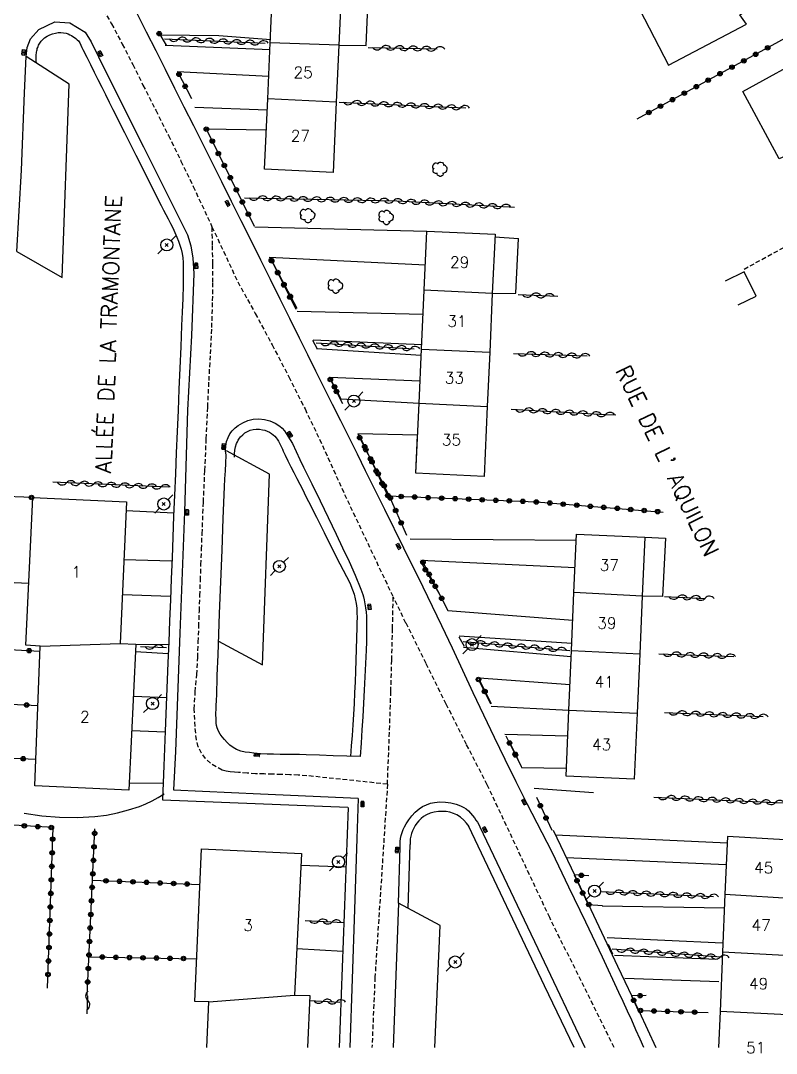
# Model space of a CAD drawing. Header units: millimetres. Extents: x 146997 to 148001, y 141998 to 143001.
# Drawn here: x 147557.4 to 147641.2, y 141999.4 to 142113.8 of the extents above; entities that cross this region are included whole.
import ezdxf
from ezdxf.enums import TextEntityAlignment as Align

# ---------------------------------------------------------------- set-up
doc = ezdxf.new("R2010")
doc.units = ezdxf.units.MM
doc.linetypes.add('DASHED', pattern=[0.75, 0.5, -0.25])
doc.layers.get('0').update_dxf_attribs({"linetype": 'CONTINUOUS'})
for name, color, linetype in [('W0001', 6, 'DASHED'), ('W0006', 2, 'CONTINUOUS'), ('W0008', 7, 'CONTINUOUS'), ('W0014', 7, 'CONTINUOUS'), ('W0017', 7, 'CONTINUOUS'), ('W0101', 7, 'CONTINUOUS'), ('W0104', 1, 'CONTINUOUS'), ('W0112', 1, 'DASHED'), ('W0300', 7, 'CONTINUOUS'), ('W0310', 3, 'CONTINUOUS'), ('W0323', 7, 'CONTINUOUS'), ('W0401', 7, 'CONTINUOUS'), ('W0473', 7, 'CONTINUOUS'), ('W0989', 7, 'CONTINUOUS'), ('W0991', 7, 'CONTINUOUS'), ('W1102', 7, 'CONTINUOUS')]:
    doc.layers.add(name, color=color, linetype=linetype)
doc.styles.get("Standard").update_dxf_attribs({"font": 'romans.shx', "width": 0.85})

# ---------------------------------------------------------------- blocks, each defined once
blk = doc.blocks.new('T401')
for p, q in [((-0.3, 0.3), (0, 0.3)), ((-0.3, -0.25), (-0.3, 0.3)), ((-0.3, 0.15), (0, 0.15)), ((-0.3, 0), (0, 0)), ((0, 0.3), (0, -0.25)), ((-0.3, -0.15), (0, -0.15)), ((-0.3, -0.25), (-0.3, -0.3)), ((-0.3, -0.3), (0, -0.3)), ((0, -0.3), (0, -0.25))]:
    blk.add_line(p, q)
blk = doc.blocks.new('T473')
for p, q in [((-0.166667, 0.166667), (0.166667, -0.166667)), ((-0.166667, -0.166667), (0.166667, 0.166667)), ((0.500001, 0.500001), (1.000002, 1.000002)), ((-1.000002, -1.000002), (-0.500001, -0.500001))]:
    blk.add_line(p, q)
blk.add_ellipse((0, 0), major_axis=(0.471405, 0.471405), ratio=1, start_param=5.4977871438, end_param=11.780972451)
blk = doc.blocks.new('T300')
for p, q in [((-0.8, 0.51), (-0.86, 0.34)), ((-0.86, 0.34), (-0.86, 0.17)), ((-0.86, 0.17), (-0.74, 0.06)), ((-0.69, 0.63), (-0.8, 0.51)), ((-0.8, -0.06), (-0.74, 0.06)), ((-0.74, 0.06), (-0.69, 0.11)), ((-0.57, 0.69), (-0.69, 0.63)), ((-0.46, 0.69), (-0.57, 0.69)), ((-0.29, 0.63), (-0.46, 0.69)), ((-0.29, 0.63), (-0.17, 0.74)), ((-0.23, 0.57), (-0.29, 0.63)), ((-0.17, 0.74), (-0.06, 0.8)), ((-0.06, 0.8), (0.06, 0.8)), ((0.06, 0.8), (0.23, 0.74)), ((0.23, 0.74), (0.34, 0.63)), ((0.34, 0.63), (0.4, 0.51)), ((0.46, 0.46), (0.34, 0.46)), ((0.4, 0.51), (0.4, 0.46)), ((0.57, 0.4), (0.46, 0.46)), ((0.57, 0.4), (0.69, 0.29)), ((0.69, 0.29), (0.74, 0.17)), ((0.74, 0.06), (0.69, -0.17)), ((0.74, 0.17), (0.74, 0.06)), ((-0.8, -0.17), (-0.8, -0.06)), ((-0.8, -0.23), (-0.8, -0.17)), ((-0.74, -0.34), (-0.8, -0.23)), ((-0.69, -0.4), (-0.74, -0.34)), ((-0.51, -0.46), (-0.69, -0.4)), ((-0.4, -0.46), (-0.51, -0.46)), ((-0.4, -0.46), (-0.34, -0.46)), ((-0.34, -0.46), (-0.34, -0.4)), ((-0.34, -0.51), (-0.34, -0.46)), ((-0.29, -0.63), (-0.34, -0.51)), ((-0.17, -0.74), (-0.29, -0.63)), ((-0.06, -0.8), (-0.17, -0.74)), ((0.06, -0.8), (-0.06, -0.8)), ((0.17, -0.74), (0.06, -0.8)), ((0.23, -0.69), (0.17, -0.74)), ((0.29, -0.46), (0.23, -0.46)), ((0.29, -0.63), (0.23, -0.69)), ((0.46, -0.4), (0.29, -0.46)), ((0.34, -0.51), (0.29, -0.63)), ((0.34, -0.51), (0.34, -0.46)), ((0.57, -0.34), (0.46, -0.4)), ((0.63, -0.29), (0.57, -0.34)), ((0.69, -0.17), (0.63, -0.29))]:
    blk.add_line(p, q)
blk = doc.blocks.new('t323o')
at = {"color": 0, "linetype": 'Continuous'}
for radius in [0.25, 0.15]:
    blk.add_circle((0, 0), radius, dxfattribs=at)
blk = doc.blocks.new('t310o')
at = {"color": 0, "linetype": 'Continuous'}
for centre, start, end in [((-0.5, 0.38), 216.8699, 323.1304), ((0.5, -0.37), 36.8699, 143.1303)]:
    blk.add_arc(centre, 0.625, start, end, dxfattribs=at)

msp = doc.modelspace()

# ---------------------------------------------------------------- linework, layer by layer
at = {"layer": 'W0001'}
for points in [[(147559.17, 142126.69), (147559.52, 142125.3), (147561.3, 142122.95), (147563.01, 142120.56), (147564.65, 142118.11), (147566.22, 142115.61), (147567.49, 142113.41), (147568.68, 142111.17), (147569.83, 142108.9), (147570.97, 142106.63), (147572.39, 142103.83), (147573.79, 142101.03), (147575.18, 142098.21), (147576.54, 142095.39), (147578.62, 142090.93)], [(147598.07, 142029.17), (147589.12, 142030.11), (147588.18, 142030.17), (147587.23, 142030.21), (147586.29, 142030.24), (147585.34, 142030.27), (147584.4, 142030.3), (147583.45, 142030.33), (147582.51, 142030.39), (147581.56, 142030.47), (147581.11, 142030.5), (147580.65, 142030.53), (147580.18, 142030.6), (147579.74, 142030.74), (147579.07, 142031.08), (147578.45, 142031.5), (147577.9, 142032.01), (147577.44, 142032.61), (147577.1, 142033.32), (147576.91, 142034.07), (147576.81, 142034.83), (147576.74, 142035.58), (147576.66, 142037.49), (147576.76, 142039.41), (147576.93, 142041.31), (147577.04, 142043.21), (147577.1, 142044.92), (147577.16, 142046.63), (147577.22, 142048.35), (147577.28, 142050.06), (147577.34, 142051.77), (147577.4, 142053.48), (147577.46, 142055.2), (147577.53, 142056.91), (147577.67, 142060.42), (147577.83, 142063.93), (147577.99, 142067.44), (147578.15, 142070.95), (147578.29, 142073.89), (147578.45, 142076.83), (147578.6, 142079.77), (147578.69, 142082.72), (147578.71, 142084.77), (147578.71, 142086.82), (147578.68, 142088.88), (147578.62, 142090.93)], [(147578.62, 142090.93), (147581.48, 142084.82), (147583.41, 142081.33), (147585.29, 142077.83), (147587.13, 142074.3), (147588.93, 142070.74), (147589.58, 142069.4), (147590.22, 142068.06), (147590.85, 142066.7), (147591.47, 142065.35), (147592.09, 142063.99), (147592.7, 142062.63), (147593.32, 142061.28), (147593.95, 142059.93), (147598.71, 142049.89)], [(147598.07, 142029.17), (147598.33, 142035.95), (147598.44, 142039.44), (147598.54, 142042.92), (147598.63, 142046.41), (147598.71, 142049.89)], [(147623.19, 142000), (147616.05, 142014.39), (147609.13, 142029.1), (147606.84, 142033.56), (147604.58, 142038.04), (147602.34, 142042.53), (147600.12, 142047.02), (147598.71, 142049.89)], [(147598.07, 142029.17), (147596.68, 142007.78), (147596.35, 142000)]]:
    msp.add_lwpolyline(points, dxfattribs=at)
at = {"layer": 'W0006'}
for points in [[(147556.99, 142088.2), (147562.02, 142085.32), (147562.79, 142106.74), (147558.02, 142109.78)], [(147579.35, 142045.03), (147584.23, 142042.39), (147585.01, 142063.53), (147580.23, 142066.09)], [(147599.3, 142015.99), (147598.71, 142000)]]:
    msp.add_lwpolyline(points, dxfattribs=at)
at = {"layer": 'W0008'}
for points in [[(147595.05, 142032.22), (147593.55, 142032.28), (147592.05, 142032.33), (147590.55, 142032.39), (147589.05, 142032.44), (147588.33, 142032.46), (147587.61, 142032.47), (147586.88, 142032.47), (147586.16, 142032.47), (147585.44, 142032.48), (147584.72, 142032.51), (147584, 142032.55), (147583.27, 142032.62), (147582.79, 142032.67), (147582.29, 142032.73), (147581.8, 142032.84), (147581.33, 142033.01), (147580.95, 142033.23), (147580.61, 142033.5), (147580.29, 142033.8), (147580, 142034.12), (147579.75, 142034.41), (147579.53, 142034.72), (147579.33, 142035.05), (147579.18, 142035.4), (147579.11, 142035.67), (147579.08, 142035.94), (147579.07, 142036.22), (147579.07, 142036.49), (147579.06, 142036.8), (147579.06, 142037.1), (147579.07, 142037.41), (147579.08, 142037.71), (147579.09, 142038.01), (147579.11, 142038.32), (147579.13, 142038.62), (147579.14, 142038.93), (147579.21, 142041.22), (147579.29, 142043.5), (147579.37, 142045.79), (147579.46, 142048.08), (147579.59, 142051.59), (147579.73, 142055.1), (147579.87, 142058.61), (147580.02, 142062.13), (147580.06, 142063), (147580.1, 142063.87), (147580.14, 142064.74), (147580.18, 142065.62)], [(147603.32, 142000), (147603.91, 142013.5), (147599.3, 142016)]]:
    msp.add_lwpolyline(points, dxfattribs=at)
at = {"layer": 'W0014'}
for points in [[(147604.11, 142046.71), (147602.01, 142051.01), (147599.9, 142055.31), (147597.78, 142059.61), (147595.65, 142063.9), (147594.74, 142065.74), (147593.82, 142067.58), (147592.9, 142069.41), (147591.98, 142071.25), (147591.06, 142073.08), (147590.14, 142074.92), (147589.23, 142076.75), (147588.31, 142078.59), (147587.23, 142080.75), (147586.16, 142082.91), (147585.09, 142085.08), (147584.02, 142087.24), (147582.95, 142089.41), (147581.87, 142091.57), (147580.8, 142093.73), (147579.72, 142095.89), (147578.68, 142097.97), (147577.64, 142100.04), (147576.6, 142102.12), (147575.55, 142104.19), (147574.51, 142106.26), (147573.46, 142108.33), (147572.42, 142110.41), (147571.37, 142112.48), (147569.59, 142116.03)], [(147556.99, 142088.2), (147557.51, 142097.19), (147557.83, 142105.75), (147558.02, 142109.78), (147558.14, 142110.79), (147558.51, 142111.75), (147559.43, 142112.78), (147561.19, 142113.63), (147562.86, 142113.52), (147564.56, 142112.49), (147565.21, 142111.42), (147566.85, 142108.1), (147571.02, 142099.78), (147574.15, 142093.5), (147575.9, 142090.02), (147576.29, 142088.83), (147576.51, 142087.43), (147576.59, 142085.75), (147576.33, 142078.89), (147575.91, 142070.6), (147575.58, 142059.34), (147575.05, 142045.92), (147574.58, 142032.78), (147574.37, 142028.55)], [(147559.15, 142109.05), (147559.13, 142109.29), (147559.12, 142109.54), (147559.12, 142109.78), (147559.14, 142110.02), (147559.16, 142110.15), (147559.18, 142110.28), (147559.2, 142110.4), (147559.23, 142110.53), (147559.26, 142110.66), (147559.3, 142110.78), (147559.34, 142110.91), (147559.39, 142111.03), (147559.53, 142111.26), (147559.68, 142111.49), (147559.87, 142111.69), (147560.07, 142111.87), (147560.35, 142112.05), (147560.65, 142112.2), (147560.96, 142112.31), (147561.29, 142112.39), (147561.58, 142112.43), (147561.88, 142112.44), (147562.17, 142112.41), (147562.47, 142112.36), (147562.67, 142112.29), (147562.86, 142112.2), (147563.04, 142112.1), (147563.21, 142111.99), (147563.37, 142111.89), (147563.53, 142111.78), (147563.68, 142111.65), (147563.81, 142111.52), (147563.96, 142111.29), (147564.09, 142111.05), (147564.2, 142110.8), (147564.31, 142110.56), (147564.73, 142109.73), (147565.15, 142108.9), (147565.57, 142108.07), (147565.98, 142107.24), (147566.4, 142106.4), (147566.81, 142105.57), (147567.23, 142104.74), (147567.64, 142103.91), (147568.91, 142101.37), (147570.18, 142098.84), (147571.46, 142096.3), (147572.73, 142093.77), (147572.98, 142093.27), (147573.24, 142092.78), (147573.5, 142092.29), (147573.77, 142091.79), (147574.02, 142091.3), (147574.27, 142090.8), (147574.51, 142090.29), (147574.73, 142089.78), (147574.9, 142089.34), (147575.06, 142088.9), (147575.2, 142088.45), (147575.31, 142087.98), (147575.38, 142087.48), (147575.41, 142086.97), (147575.42, 142086.46), (147575.43, 142085.95), (147575.42, 142084.45), (147575.37, 142082.96), (147575.3, 142081.46), (147575.24, 142079.97), (147575.15, 142077.62), (147575.05, 142075.27), (147574.96, 142072.92), (147574.86, 142070.58), (147574.76, 142068.23), (147574.66, 142065.88), (147574.56, 142063.54), (147574.46, 142061.19), (147574.37, 142058.87), (147574.28, 142056.55), (147574.19, 142054.23), (147574.1, 142051.91), (147574.01, 142049.59), (147573.92, 142047.27), (147573.83, 142044.95), (147573.74, 142042.63), (147573.59, 142038.83), (147573.44, 142035.03), (147573.29, 142031.22), (147573.14, 142027.42)], [(147580.18, 142065.62), (147580.12, 142066.12), (147580.14, 142066.62), (147580.23, 142067.12), (147580.4, 142067.59), (147580.6, 142067.98), (147580.87, 142068.33), (147581.18, 142068.64), (147581.52, 142068.9), (147582.05, 142069.21), (147582.61, 142069.45), (147583.2, 142069.6), (147583.81, 142069.65), (147584.44, 142069.58), (147585.04, 142069.41), (147585.61, 142069.16), (147586.14, 142068.83), (147586.41, 142068.6), (147586.65, 142068.32), (147586.85, 142068.03), (147587.04, 142067.73), (147587.53, 142066.9), (147587.96, 142066.03), (147588.37, 142065.15), (147588.78, 142064.29), (147589.69, 142062.43), (147590.6, 142060.58), (147591.5, 142058.72), (147592.39, 142056.86), (147593.1, 142055.35), (147593.81, 142053.84), (147594.49, 142052.32), (147595.12, 142050.78), (147595.22, 142050.49), (147595.32, 142050.2), (147595.4, 142049.91), (147595.48, 142049.61), (147595.57, 142049.16), (147595.64, 142048.7), (147595.69, 142048.24), (147595.73, 142047.78), (147595.76, 142046.84), (147595.76, 142045.9), (147595.73, 142044.95), (147595.7, 142044.01), (147595.64, 142042.54), (147595.57, 142041.07), (147595.49, 142039.6), (147595.41, 142038.13), (147595.32, 142036.65), (147595.23, 142035.18), (147595.14, 142033.7), (147595.05, 142032.23)], [(147581.11, 142065.39), (147581.12, 142065.78), (147581.16, 142066.16), (147581.23, 142066.53), (147581.35, 142066.9), (147581.43, 142067.1), (147581.53, 142067.3), (147581.65, 142067.49), (147581.79, 142067.66), (147582.02, 142067.88), (147582.27, 142068.08), (147582.54, 142068.26), (147582.84, 142068.38), (147583.18, 142068.47), (147583.53, 142068.5), (147583.88, 142068.49), (147584.23, 142068.44), (147584.49, 142068.38), (147584.75, 142068.28), (147585, 142068.16), (147585.23, 142068.01), (147585.41, 142067.88), (147585.58, 142067.73), (147585.73, 142067.56), (147585.86, 142067.38), (147586, 142067.18), (147586.12, 142066.96), (147586.23, 142066.74), (147586.33, 142066.52), (147586.42, 142066.3), (147586.52, 142066.07), (147586.61, 142065.85), (147586.72, 142065.63), (147587.04, 142064.99), (147587.36, 142064.34), (147587.69, 142063.7), (147588.02, 142063.05), (147588.34, 142062.41), (147588.67, 142061.77), (147589, 142061.12), (147589.32, 142060.48), (147590.19, 142058.76), (147591.06, 142057.04), (147591.92, 142055.32), (147592.78, 142053.6), (147593.15, 142052.89), (147593.54, 142052.18), (147593.91, 142051.46), (147594.21, 142050.71), (147594.37, 142050.21), (147594.49, 142049.71), (147594.59, 142049.19), (147594.66, 142048.68), (147594.69, 142048.15), (147594.7, 142047.62), (147594.68, 142047.09), (147594.67, 142046.57), (147594.65, 142045.35), (147594.61, 142044.14), (147594.57, 142042.92), (147594.52, 142041.71), (147594.47, 142040.5), (147594.42, 142039.3), (147594.37, 142038.1), (147594.3, 142036.9), (147594.23, 142035.73), (147594.15, 142034.57), (147594.06, 142033.41), (147593.97, 142032.25)], [(147613.55, 142026.99), (147612.34, 142029.44), (147611.13, 142031.89), (147609.94, 142034.35), (147608.76, 142036.82), (147607.58, 142039.28), (147606.42, 142041.76), (147605.26, 142044.23), (147604.11, 142046.71)], [(147574.37, 142028.54), (147583.98, 142028.11), (147594.83, 142027.61)], [(147573.13, 142027.42), (147593.69, 142026.62)], [(147594.83, 142027.6), (147594.68, 142023.17), (147594.42, 142015.28), (147594.14, 142007.59), (147593.9, 142000)], [(147593.7, 142026.6), (147592.72, 142000)], [(147599.47, 142022.19), (147599.46, 142022.51), (147599.48, 142022.83), (147599.52, 142023.15), (147599.59, 142023.47), (147599.69, 142023.81), (147599.81, 142024.14), (147599.96, 142024.45), (147600.13, 142024.76), (147600.44, 142025.22), (147600.77, 142025.66), (147601.14, 142026.07), (147601.57, 142026.43), (147601.96, 142026.69), (147602.38, 142026.9), (147602.83, 142027.05), (147603.29, 142027.16), (147603.89, 142027.21), (147604.49, 142027.18), (147605.09, 142027.09), (147605.67, 142026.96), (147605.97, 142026.86), (147606.25, 142026.75), (147606.53, 142026.6), (147606.79, 142026.43), (147607.05, 142026.21), (147607.28, 142025.96), (147607.5, 142025.7), (147607.7, 142025.44), (147607.87, 142025.2), (147608.03, 142024.96), (147608.19, 142024.7), (147608.32, 142024.45)], [(147616.33, 142021.63), (147613.55, 142026.99)], [(147607.11, 142024.47), (147606.84, 142024.85), (147606.52, 142025.2), (147606.15, 142025.51), (147605.75, 142025.76), (147605.38, 142025.93), (147604.98, 142026.06), (147604.58, 142026.13), (147604.17, 142026.16), (147603.71, 142026.14), (147603.25, 142026.08), (147602.8, 142025.95), (147602.38, 142025.77), (147602.07, 142025.59), (147601.79, 142025.37), (147601.54, 142025.11), (147601.31, 142024.84), (147601.13, 142024.58), (147600.98, 142024.31), (147600.85, 142024.02), (147600.74, 142023.72), (147600.66, 142023.42), (147600.6, 142023.11), (147600.57, 142022.8), (147600.57, 142022.49)], [(147618.75, 142000), (147615.46, 142006.83), (147607.1, 142024.48)], [(147608.32, 142024.45), (147615.11, 142010.18), (147619.94, 142000)], [(147616.44, 142024.09), (147618.82, 142019.06), (147621.2, 142014.03), (147623.58, 142009), (147625.96, 142003.97), (147627.83, 142000)], [(147599.3, 142015.99), (147599.49, 142022.21)], [(147600.55, 142022.49), (147600.31, 142015.45)], [(147626.49, 142000), (147626.07, 142000.93), (147625.6, 142001.97), (147625.14, 142003.01), (147624.67, 142004.04), (147624.2, 142005.08), (147623.73, 142006.11), (147621.9, 142010), (147620.04, 142013.88), (147618.18, 142017.75), (147616.33, 142021.63)]]:
    msp.add_lwpolyline(points, dxfattribs=at)
at = {"layer": 'W0017'}
for points in [[(147572.88, 142112.19), (147579.39, 142112.12), (147585.13, 142111.69)], [(147573.42, 142111.06), (147585.05, 142110.58)], [(147574.76, 142108.11), (147584.91, 142107.61)], [(147576.73, 142104.17), (147584.74, 142103.87)], [(147577.98, 142101.77), (147584.64, 142101.65)], [(147583.37, 142090.9), (147602.44, 142090.43)], [(147584.96, 142087.54), (147602.27, 142086.69)], [(147588.05, 142081.59), (147602.02, 142081.26)], [(147589.83, 142078.4), (147601.87, 142077.87)], [(147601.81, 142076.68), (147590.2, 142077.42)], [(147591.66, 142074.28), (147601.68, 142073.84)], [(147592.89, 142071.86), (147601.57, 142071.38)], [(147601.22, 142063.61), (147601.41, 142067.83), (147594.8, 142067.98)], [(147574.39, 142059.2), (147569.09, 142059.45)], [(147600.58, 142056.37), (147618.99, 142056.19)], [(147568.86, 142054.05), (147574.18, 142053.91)], [(147618.86, 142053.13), (147601.78, 142053.96)], [(147574.03, 142049.96), (147568.69, 142050.13)], [(147604.76, 142048.43), (147618.61, 142047.34)], [(147570.18, 142044.7), (147573.82, 142044.63)], [(147606.03, 142045.59), (147618.49, 142044.79)], [(147573.78, 142043.6), (147570.14, 142043.84)], [(147606.51, 142044.34), (147618.43, 142043.32)], [(147608.24, 142040.96), (147618.3, 142040.22)], [(147569.91, 142038.93), (147573.59, 142038.76)], [(147609.55, 142037.81), (147618.17, 142037.38)], [(147573.44, 142034.94), (147569.73, 142035.07)], [(147611.09, 142034.73), (147618.05, 142034.51)], [(147612.91, 142031.02), (147617.89, 142030.94)], [(147569.45, 142029.32), (147573.21, 142029.28)], [(147614.34, 142028.74), (147620.91, 142028.26)], [(147635.71, 142022.65), (147616.71, 142023.53)], [(147617.88, 142021.04), (147635.61, 142020.29)], [(147593.45, 142019.98), (147588.47, 142020.18)], [(147621.88, 142015.7), (147635.41, 142015.47)], [(147622.41, 142012.2), (147635.19, 142011.59)], [(147588.04, 142010.97), (147593.11, 142010.69)], [(147623.23, 142010.22), (147634.65, 142009.79)], [(147624.36, 142007.67), (147634.81, 142007.3)]]:
    msp.add_lwpolyline(points, dxfattribs=at)
at = {"layer": 'W0101'}
for points in [[(147638.45, 142122.91), (147625.47, 142116.07), (147629.22, 142108.82), (147637.88, 142113.37), (147637.14, 142114.39), (147641.72, 142116.91)], [(147645.27, 142110.19), (147651.31, 142099.04), (147645.32, 142095.75), (147643.3, 142099.26), (147641.48, 142098.46), (147637.44, 142105.9)]]:
    msp.add_lwpolyline(points, close=True, dxfattribs=at)
for points in [[(147585.08, 142111.32), (147585.37, 142117.8)], [(147592.96, 142117.53), (147592.67, 142111.04)], [(147584.8, 142105.08), (147585.08, 142111.32)], [(147592.67, 142111.04), (147592.38, 142104.73)], [(147584.45, 142097.29), (147584.8, 142105.08)], [(147592.38, 142104.73), (147592.04, 142096.95), (147584.45, 142097.29)], [(147602.14, 142083.9), (147602.44, 142090.43), (147609.99, 142090.09), (147609.69, 142083.54)], [(147601.84, 142077.35), (147602.14, 142083.9)], [(147609.69, 142083.54), (147609.4, 142077.02)], [(147601.57, 142071.38), (147601.84, 142077.35)], [(147609.4, 142077.02), (147609.13, 142071.01)], [(147601.22, 142063.61), (147601.57, 142071.38)], [(147609.13, 142071.01), (147608.78, 142063.27), (147601.22, 142063.61)], [(147559.58, 142044.46), (147558, 142044.59), (147558.75, 142060.93), (147569.14, 142060.46)], [(147569.14, 142060.46), (147568.46, 142044.76)], [(147618.74, 142050.4), (147619.02, 142056.88), (147626.59, 142056.55), (147626.31, 142050.01)], [(147618.46, 142043.98), (147618.74, 142050.4)], [(147626.31, 142050.01), (147626.03, 142043.63)], [(147568.46, 142044.76), (147570.18, 142044.7), (147569.41, 142028.49), (147558.97, 142028.97), (147559.58, 142044.46)], [(147618.17, 142037.38), (147618.46, 142043.98)], [(147626.03, 142043.63), (147625.75, 142037.05)], [(147617.86, 142030.07), (147618.17, 142037.38)], [(147625.75, 142037.05), (147625.43, 142029.74), (147617.86, 142030.07)], [(147635.74, 142023.38), (147635.47, 142016.97)], [(147644.09, 142022.87), (147644.02, 142022.87), (147644.07, 142022.9), (147635.74, 142023.38)], [(147578.28, 142005.06), (147576.73, 142005.1), (147577.44, 142022.01), (147588.53, 142021.51), (147587.78, 142005.8)], [(147635.47, 142016.97), (147635.21, 142010.57)], [(147635.21, 142010.57), (147634.93, 142003.97)], [(147587.78, 142005.8), (147589.47, 142005.77), (147589.22, 142000)], [(147578.06, 142000), (147578.28, 142005.06)], [(147634.93, 142003.97), (147634.77, 142000)]]:
    msp.add_lwpolyline(points, dxfattribs=at)
at = {"layer": 'W0104'}
for points in [[(147592.67, 142111.04), (147595.69, 142110.99), (147595.9, 142115.34), (147592.86, 142115.32)], [(147609.69, 142083.54), (147612.29, 142083.56), (147612.58, 142089.63)], [(147609.98, 142089.81), (147612.58, 142089.63)], [(147637.59, 142085.92), (147635.5, 142084.88)], [(147636.93, 142082.26), (147638.92, 142083.25), (147637.59, 142085.92)], [(147626.59, 142056.55), (147628.9, 142056.43), (147628.56, 142049.96), (147626.31, 142050.01)]]:
    msp.add_lwpolyline(points, dxfattribs=at)
at = {"layer": 'W0112'}
msp.add_lwpolyline([(147637.6, 142086.23), (147648.44, 142092.17), (147658.89, 142098), (147654.27, 142107.12), (147651.7, 142105.66)], dxfattribs=at)
at = {"layer": 'W0300'}
msp.add_lwpolyline([(147557.8, 142025.96), (147559.75, 142025.67), (147561.72, 142025.52), (147563.69, 142025.49), (147565.65, 142025.6), (147566.91, 142025.75), (147568.15, 142025.99), (147569.38, 142026.32), (147570.58, 142026.71), (147571.3, 142027), (147571.99, 142027.32), (147572.67, 142027.7), (147573.32, 142028.11)], dxfattribs=at)
at = {"layer": 'W0310'}
for points in [[(147573.37, 142111.76), (147584.53, 142111.26)], [(147595.92, 142110.79), (147603.57, 142110.63)], [(147592.7, 142104.73), (147603.1, 142104.26), (147606.76, 142104.1)], [(147582.24, 142094.14), (147599.09, 142093.78), (147611.55, 142093.13), (147612.13, 142093.11)], [(147612.55, 142083.41), (147616.96, 142083.22)], [(147590.18, 142078.06), (147601.03, 142077.42)], [(147612.02, 142076.89), (147620.19, 142076.61)], [(147611.77, 142070.7), (147622.22, 142070.12), (147623.38, 142070.08)], [(147573.84, 142062.09), (147560.99, 142062.62)], [(147628.77, 142049.95), (147633.3, 142049.76)], [(147606.45, 142044.96), (147618.27, 142043.99)], [(147570.7, 142044.42), (147573.59, 142044.32)], [(147628.13, 142043.63), (147636.46, 142043.3)], [(147628.76, 142037.13), (147639.7, 142036.66)], [(147627.58, 142027.75), (147644.43, 142026.98)], [(147621.77, 142017.27), (147634.2, 142016.72)], [(147588.94, 142014.08), (147593.21, 142013.84)], [(147635.09, 142010.01), (147622.99, 142010.89)], [(147564.8, 142003.73), (147564.86, 142005.74)], [(147589.43, 142005.19), (147592.8, 142005.03)]]:
    msp.add_lwpolyline(points, dxfattribs=at)
at = {"layer": 'W0323'}
for points in [[(147649.07, 142115.57), (147625.71, 142102.86)], [(147572.6, 142112.61), (147573.54, 142111.03)], [(147574.78, 142108.14), (147576.34, 142105.15)], [(147577.98, 142101.77), (147583.31, 142090.98)], [(147585.05, 142087.47), (147588.01, 142081.89)], [(147585.09, 142087.45), (147587.91, 142081.79)], [(147589.76, 142078.37), (147590.29, 142077.39)], [(147591.65, 142074.18), (147593.08, 142071.33)], [(147591.69, 142074.18), (147592.89, 142071.86)], [(147594.8, 142067.93), (147598.23, 142061.2), (147600.18, 142056.75)], [(147594.89, 142067.92), (147598.12, 142061.1), (147614.58, 142060.44), (147628.63, 142059.32)], [(147558.75, 142060.93), (147554.77, 142061.09), (147550.09, 142051.8), (147558.32, 142051.45)], [(147601.69, 142053.92), (147603.75, 142050.33)], [(147601.92, 142053.91), (147604.76, 142048.43)], [(147541.89, 142044.88), (147559.55, 142043.9)], [(147605.99, 142045.51), (147606.56, 142044.46)], [(147608.15, 142040.78), (147609.5, 142038.09)], [(147608.29, 142040.57), (147609.58, 142038.11)], [(147541.59, 142038.75), (147551.07, 142038.31), (147559.32, 142037.89)], [(147611.2, 142034.52), (147612.93, 142031.05)], [(147611.73, 142033.53), (147612.88, 142031.14)], [(147541.21, 142032.72), (147559.08, 142031.93)], [(147614.57, 142027.74), (147616.27, 142024.07)], [(147560.39, 142006.58), (147561.01, 142024.37), (147556.62, 142024.62)], [(147564.77, 142005.75), (147565.64, 142024.24)], [(147565.37, 142018.52), (147577.27, 142018.06)], [(147620.4, 142019.03), (147618.77, 142019.13), (147620.3, 142015.85), (147621.89, 142015.73)], [(147622.52, 142011.45), (147623.01, 142010.39)], [(147564.97, 142010.04), (147576.93, 142009.83)], [(147626.75, 142005.75), (147625.12, 142005.73), (147625.85, 142004.1), (147633.61, 142003.86)]]:
    msp.add_lwpolyline(points, dxfattribs=at)
at = {"layer": 'W1102'}
for points in [[(147592.67, 142111.04), (147585.08, 142111.32)], [(147592.38, 142104.73), (147584.8, 142105.08)], [(147609.69, 142083.54), (147602.14, 142083.9)], [(147601.84, 142077.35), (147609.4, 142077.02)], [(147601.57, 142071.38), (147609.13, 142071.01)], [(147626.31, 142050.01), (147618.74, 142050.4)], [(147559.58, 142044.46), (147568.46, 142044.76)], [(147618.46, 142043.98), (147626.03, 142043.63)], [(147618.17, 142037.38), (147625.75, 142037.05)], [(147635.47, 142016.98), (147643.78, 142016.46), (147643.78, 142016.46)], [(147643.48, 142010.14), (147643.47, 142010.13), (147635.21, 142010.57)], [(147578.28, 142005.06), (147587.78, 142005.8)], [(147643.18, 142003.57), (147634.93, 142003.97)]]:
    msp.add_lwpolyline(points, dxfattribs=at)

# ---------------------------------------------------------------- block references
at = {"layer": 'W0300'}
for p in [(147603.92, 142097.29), (147589.27, 142092.15), (147597.96, 142091.95), (147592.34, 142084.34)]:
    msp.add_blockref('T300', p, dxfattribs=at)
at = {"layer": 'W0310'}
for p, rotation in [((147574.87, 142111.69), 357.4342411113104), ((147576.37, 142111.62), 357.4342411113104), ((147577.87, 142111.56), 357.4342411113104), ((147579.37, 142111.49), 357.4342411113104), ((147580.87, 142111.42), 357.4342411113104), ((147582.36, 142111.36), 357.4342411113104), ((147583.86, 142111.29), 357.4342411113104), ((147597.42, 142110.76), 358.8230628187717), ((147598.92, 142110.73), 358.8230628187717), ((147600.42, 142110.69), 358.8230628187717), ((147601.91, 142110.66), 358.8230628187717), ((147603.41, 142110.63), 358.8230628187717), ((147594.2, 142104.67), 357.4126805554991), ((147595.69, 142104.6), 357.4126805554991), ((147597.19, 142104.53), 357.4126805554991), ((147598.69, 142104.46), 357.4126805554991), ((147600.19, 142104.4), 357.4126805554991), ((147601.69, 142104.33), 357.4126805554991), ((147603.19, 142104.26), 357.4180595341425), ((147604.68, 142104.19), 357.4180595341425), ((147606.18, 142104.12), 357.4180595341425), ((147583.74, 142094.1), 358.7864031426633), ((147585.24, 142094.07), 358.7864031426633), ((147586.74, 142094.04), 358.7864031426633), ((147588.24, 142094.01), 358.7864031426633), ((147589.74, 142093.98), 358.7864031426633), ((147591.24, 142093.94), 358.7864031426633), ((147592.74, 142093.91), 358.7864031426633), ((147594.24, 142093.88), 358.7864031426633), ((147595.73, 142093.85), 358.7864031426633), ((147597.23, 142093.82), 358.7864031426633), ((147598.73, 142093.79), 358.7864031426633), ((147600.23, 142093.72), 357.0041100599966), ((147601.73, 142093.64), 357.0041100599966), ((147603.23, 142093.56), 357.0041100599966), ((147604.73, 142093.48), 357.0041100599966), ((147606.22, 142093.4), 357.0041100599966), ((147607.72, 142093.33), 357.0041100599966), ((147609.22, 142093.25), 357.0041100599966), ((147610.72, 142093.17), 357.0041100599966), ((147614.05, 142083.35), 357.5306980733188), ((147615.55, 142083.28), 357.5306980733188), ((147591.68, 142077.97), 356.6143505776225), ((147593.17, 142077.89), 356.6143505776225), ((147594.67, 142077.8), 356.6143505776225), ((147596.17, 142077.71), 356.6143505776225), ((147597.67, 142077.62), 356.6143505776225), ((147599.16, 142077.53), 356.6143505776225), ((147600.66, 142077.44), 356.6143505776225), ((147613.52, 142076.84), 357.9828125993224), ((147615.02, 142076.79), 357.9828125993224), ((147616.52, 142076.74), 357.9828125993224), ((147618.02, 142076.68), 357.9828125993224), ((147619.51, 142076.63), 357.9828125993224), ((147613.26, 142070.62), 356.8289754127887), ((147614.76, 142070.54), 356.8289754127887), ((147616.26, 142070.45), 356.8289754127887), ((147617.76, 142070.37), 356.8289754127887), ((147619.25, 142070.29), 356.8289754127887), ((147620.75, 142070.2), 356.8289754127887), ((147622.25, 142070.12), 357.7634475431496), ((147562.49, 142062.56), 177.6203617063588), ((147563.99, 142062.5), 177.6203617063588), ((147565.49, 142062.43), 177.6203617063588), ((147566.99, 142062.37), 177.6203617063588), ((147568.49, 142062.31), 177.6203617063588), ((147569.98, 142062.25), 177.6203617063588), ((147571.48, 142062.19), 177.6203617063588), ((147572.98, 142062.12), 177.6203617063588), ((147630.27, 142049.89), 357.6507739020779), ((147631.77, 142049.83), 357.6507739020779), ((147633.27, 142049.77), 357.6507739020779), ((147572.2, 142044.37), 358.037361220254), ((147607.94, 142044.83), 355.328228537631), ((147609.44, 142044.71), 355.328228537631), ((147610.93, 142044.59), 355.328228537631), ((147612.43, 142044.47), 355.328228537631), ((147613.92, 142044.35), 355.328228537631), ((147615.42, 142044.22), 355.328228537631), ((147616.91, 142044.1), 355.328228537631), ((147629.63, 142043.57), 357.725880856437), ((147631.13, 142043.51), 357.725880856437), ((147632.63, 142043.46), 357.725880856437), ((147634.13, 142043.4), 357.725880856437), ((147635.63, 142043.34), 357.725880856437), ((147630.25, 142037.06), 357.5459683254382), ((147631.75, 142037), 357.5459683254382), ((147633.25, 142036.94), 357.5459683254382), ((147634.75, 142036.87), 357.5459683254382), ((147636.25, 142036.81), 357.5459683254382), ((147637.75, 142036.74), 357.5459683254382), ((147639.25, 142036.68), 357.5459683254382), ((147629.07, 142027.68), 357.4062498213262), ((147630.57, 142027.61), 357.4062498213262), ((147632.07, 142027.54), 357.4062498213262), ((147633.57, 142027.47), 357.4062498213262), ((147635.07, 142027.41), 357.4062498213262), ((147636.57, 142027.34), 357.4062498213262), ((147638.07, 142027.27), 357.4062498213262), ((147639.56, 142027.2), 357.4062498213262), ((147641.06, 142027.14), 357.4062498213262), ((147623.27, 142017.2), 357.4844390091889), ((147624.77, 142017.14), 357.4844390091889), ((147626.27, 142017.07), 357.4844390091889), ((147627.77, 142017), 357.4844390091889), ((147629.27, 142016.94), 357.4844390091889), ((147630.76, 142016.87), 357.4844390091889), ((147632.26, 142016.81), 357.4844390091889), ((147633.76, 142016.74), 357.4844390091889), ((147590.44, 142013.99), 356.8647406837213), ((147591.93, 142013.91), 356.8647406837213), ((147624.48, 142010.78), 175.8417275176364), ((147625.98, 142010.67), 175.8417275176364), ((147627.48, 142010.56), 175.8417275176364), ((147628.97, 142010.45), 175.8417275176364), ((147630.47, 142010.34), 175.8417275176364), ((147631.96, 142010.23), 175.8417275176364), ((147633.46, 142010.13), 175.8417275176364), ((147634.96, 142010.02), 175.8417275176364), ((147564.85, 142005.23), 88.10167397683051), ((147590.93, 142005.12), 357.2106111093353), ((147592.43, 142005.05), 357.2106111093353)]:
    msp.add_blockref('t310o', p, dxfattribs=dict(at, rotation=rotation))
at = {"layer": 'W0323'}
for p, rotation in [((147572.77, 142112.32), 300.6754648818581), ((147640.2, 142110.75), 208.5490121062938), ((147638.88, 142110.03), 208.5490121062938), ((147636.25, 142108.6), 208.5490121062938), ((147637.57, 142109.31), 208.5490121062938), ((147574.96, 142107.81), 297.5148278902616), ((147633.61, 142107.16), 208.5490121062938), ((147634.93, 142107.88), 208.5490121062938), ((147575.65, 142106.48), 297.5148278902616), ((147632.3, 142106.45), 208.5490121062938), ((147629.66, 142105.01), 208.5490121062938), ((147630.98, 142105.73), 208.5490121062938), ((147628.34, 142104.29), 208.5490121062938), ((147627.03, 142103.58), 208.5490121062938), ((147577.99, 142101.74), 296.3243319254551), ((147578.66, 142100.4), 296.3243319254551), ((147579.32, 142099.05), 296.3243319254551), ((147579.99, 142097.71), 296.3243319254551), ((147580.65, 142096.36), 296.3243319254551), ((147581.32, 142095.02), 296.3243319254551), ((147581.98, 142093.67), 296.3243319254551), ((147582.65, 142092.33), 296.3243319254551), ((147585.2, 142087.18), 297.9557082004471), ((147585.24, 142087.16), 296.4678917486509), ((147585.9, 142085.86), 297.9557082004471), ((147585.91, 142085.82), 296.4678917486509), ((147586.58, 142084.47), 296.4678917486509), ((147586.6, 142084.53), 297.9557082004471), ((147587.25, 142083.13), 296.4678917486509), ((147587.3, 142083.21), 297.9557082004471), ((147591.73, 142074.01), 296.7978616658819), ((147592.2, 142073.19), 297.3579201155553), ((147592.41, 142072.67), 296.7978616658819), ((147594.98, 142067.56), 297.0534712810661), ((147595.54, 142066.57), 295.3461759419572), ((147595.67, 142066.23), 297.0534712810661), ((147596.18, 142065.21), 295.3461759419572), ((147596.35, 142064.89), 297.0534712810661), ((147596.82, 142063.86), 295.3461759419572), ((147597.03, 142063.56), 297.0534712810661), ((147597.46, 142062.5), 295.3461759419572), ((147597.71, 142062.22), 297.0534712810661), ((147558.62, 142060.93), 177.614055969646), ((147598.1, 142061.15), 295.3461759419572), ((147598.38, 142060.88), 293.6165518794733), ((147599.58, 142061.04), 357.6888061806503), ((147601.08, 142060.98), 357.6888061806503), ((147602.57, 142060.92), 357.6888061806503), ((147604.07, 142060.86), 357.6888061806503), ((147605.57, 142060.8), 357.6888061806503), ((147607.07, 142060.74), 357.6888061806503), ((147608.57, 142060.68), 357.6888061806503), ((147610.07, 142060.62), 357.6888061806503), ((147611.57, 142060.56), 357.6888061806503), ((147613.07, 142060.5), 357.6888061806503), ((147614.56, 142060.44), 357.6888061806503), ((147616.06, 142060.32), 355.4553974993283), ((147598.98, 142059.5), 293.6165518794733), ((147617.55, 142060.2), 355.4553974993283), ((147619.05, 142060.08), 355.4553974993283), ((147620.55, 142059.96), 355.4553974993283), ((147622.04, 142059.85), 355.4553974993283), ((147623.54, 142059.73), 355.4553974993283), ((147625.03, 142059.61), 355.4553974993283), ((147626.53, 142059.49), 355.4553974993283), ((147628.02, 142059.37), 355.4553974993283), ((147599.58, 142058.13), 293.6165518794733), ((147602, 142053.75), 297.3910959627077), ((147602.26, 142052.94), 299.7551841313703), ((147602.69, 142052.42), 297.3910959627077), ((147603, 142051.63), 299.7551841313703), ((147603.38, 142051.09), 297.3910959627077), ((147604.07, 142049.76), 297.3910959627077), ((147558.36, 142043.96), 356.834361474582), ((147608.15, 142040.77), 296.7269995418982), ((147608.83, 142039.43), 296.7269995418982), ((147608.88, 142039.44), 297.7921688279289), ((147558.07, 142037.95), 357.0707228177263), ((147611.59, 142033.74), 296.5782666719191), ((147557.7, 142031.99), 357.4783066698485), ((147612.23, 142032.49), 295.7940863797382), ((147612.26, 142032.4), 296.5782666719191), ((147615.01, 142026.79), 294.7810885363821), ((147615.64, 142025.43), 294.7810885363821), ((147557.82, 142024.55), 176.7998935722585), ((147559.31, 142024.47), 176.7998935722585), ((147560.81, 142024.38), 176.7998935722585), ((147565.62, 142023.73), 87.2972417086734), ((147560.96, 142023.07), 88.03037076434464), ((147560.91, 142021.57), 88.03037076434464), ((147565.55, 142022.23), 87.2972417086734), ((147565.48, 142020.73), 87.2972417086734), ((147560.86, 142020.07), 88.03037076434464), ((147565.41, 142019.23), 87.2972417086734), ((147619.56, 142019.08), 176.6603603036927), ((147560.81, 142018.57), 88.03037076434464), ((147566.87, 142018.46), 357.7528436196143), ((147568.37, 142018.41), 357.7528436196143), ((147569.87, 142018.35), 357.7528436196143), ((147571.37, 142018.29), 357.7528436196143), ((147572.87, 142018.23), 357.7528436196143), ((147574.37, 142018.17), 357.7528436196143), ((147575.86, 142018.11), 357.7528436196143), ((147619.07, 142018.48), 294.9786299739102), ((147560.75, 142017.07), 88.03037076434464), ((147565.33, 142017.74), 87.2972417086734), ((147619.7, 142017.12), 294.9786299739102), ((147565.26, 142016.24), 87.2972417086734), ((147620.39, 142015.84), 355.6372098312787), ((147560.7, 142015.57), 88.03037076434464), ((147565.19, 142014.74), 87.2972417086734), ((147560.65, 142014.07), 88.03037076434464), ((147560.6, 142012.58), 88.03037076434464), ((147565.12, 142013.24), 87.2972417086734), ((147560.55, 142011.08), 88.03037076434464), ((147565.05, 142011.74), 87.2972417086734), ((147564.98, 142010.24), 87.2972417086734), ((147566.47, 142010.02), 358.9505334652145), ((147567.97, 142009.99), 358.9505334652145), ((147569.47, 142009.96), 358.9505334652145), ((147570.97, 142009.93), 358.9505334652145), ((147572.47, 142009.91), 358.9505334652145), ((147560.5, 142009.58), 88.03037076434464), ((147564.91, 142008.75), 87.2972417086734), ((147573.97, 142009.88), 358.9505334652145), ((147575.47, 142009.85), 358.9505334652145), ((147560.45, 142008.08), 88.03037076434464), ((147564.84, 142007.25), 87.2972417086734), ((147626.07, 142005.74), 180.4215431939801), ((147625.35, 142005.23), 293.9332729995789), ((147626.11, 142004.09), 358.2727898343593), ((147627.61, 142004.04), 358.2727898343593), ((147629.11, 142004), 358.2727898343593), ((147630.61, 142003.95), 358.2727898343593), ((147632.11, 142003.91), 358.2727898343593)]:
    msp.add_blockref('t323o', p, dxfattribs=dict(at, rotation=rotation))
at = {"layer": 'W0401'}
for p, rotation in [((147557.89, 142110.24), 352.8400902779941), ((147566.11, 142110.03), 206.281893558714), ((147580.48, 142093.59), 26.47060667652518), ((147576.73, 142086.58), 182.5886640072351), ((147587.12, 142067.82), 213.1204975217843), ((147580.04, 142066.57), 354.809976598781), ((147575.72, 142059.29), 177.7122777700613), ((147599.43, 142055.59), 26.22206975300676), ((147595.94, 142048.78), 187.9534360908217), ((147583.62, 142032.55), 84.4754144669682), ((147613.35, 142027.28), 26.36066795164466), ((147595.15, 142026.96), 178.0624615688078), ((147608.73, 142024.06), 205.4477225553804), ((147599.28, 142021.88), 358.2760272764817)]:
    msp.add_blockref('T401', p, dxfattribs=dict(at, rotation=rotation))
at = {"layer": 'W0473'}
for p in [(147573.61, 142088.91), (147594.35, 142071.62), (147573.28, 142060.21), (147586.09, 142053.3), (147607.44, 142044.63), (147572.03, 142038.1), (147592.64, 142020.56), (147621.02, 142017.33), (147605.58, 142009.47)]:
    msp.add_blockref('T473', p, dxfattribs=at)

# ---------------------------------------------------------------- texts
at = {"layer": 'W0989'}
for s, rotation, p in [('ALLÉE DE LA TRAMONTANE  ', 87.8085, (147567.42, 142063.59)), ("RUE DE L' AQUILON  ", 295.7022, (147623.29, 142075.03))]:
    msp.add_text(s, height=1.75, rotation=rotation, dxfattribs=at).set_placement(p)
at = {"layer": 'W0991'}
for s, p in [('25', (147588.73, 142108.03)), ('27', (147588.42, 142101.01)), ('29', (147606.07, 142086.99)), ('31', (147605.77, 142080.46)), ('33', (147605.49, 142074.18)), ('35', (147605.17, 142067.32)), ('37', (147622.66, 142053.44)), ('1', (147563.59, 142052.69)), ('39', (147622.39, 142047.02)), ('41', (147622.1, 142040.52)), ('2', (147564.53, 142036.63)), ('43', (147621.8, 142033.56)), ('45', (147639.77, 142019.92)), ('3', (147582.62, 142013.54)), ('47', (147639.49, 142013.55)), ('49', (147639.2, 142007.07)), ('51', (147638.89, 141999.98))]:
    msp.add_text(s, height=1.25, dxfattribs=at).set_placement(p, align=Align.MIDDLE_CENTER)

doc.saveas('drawing.dxf')
